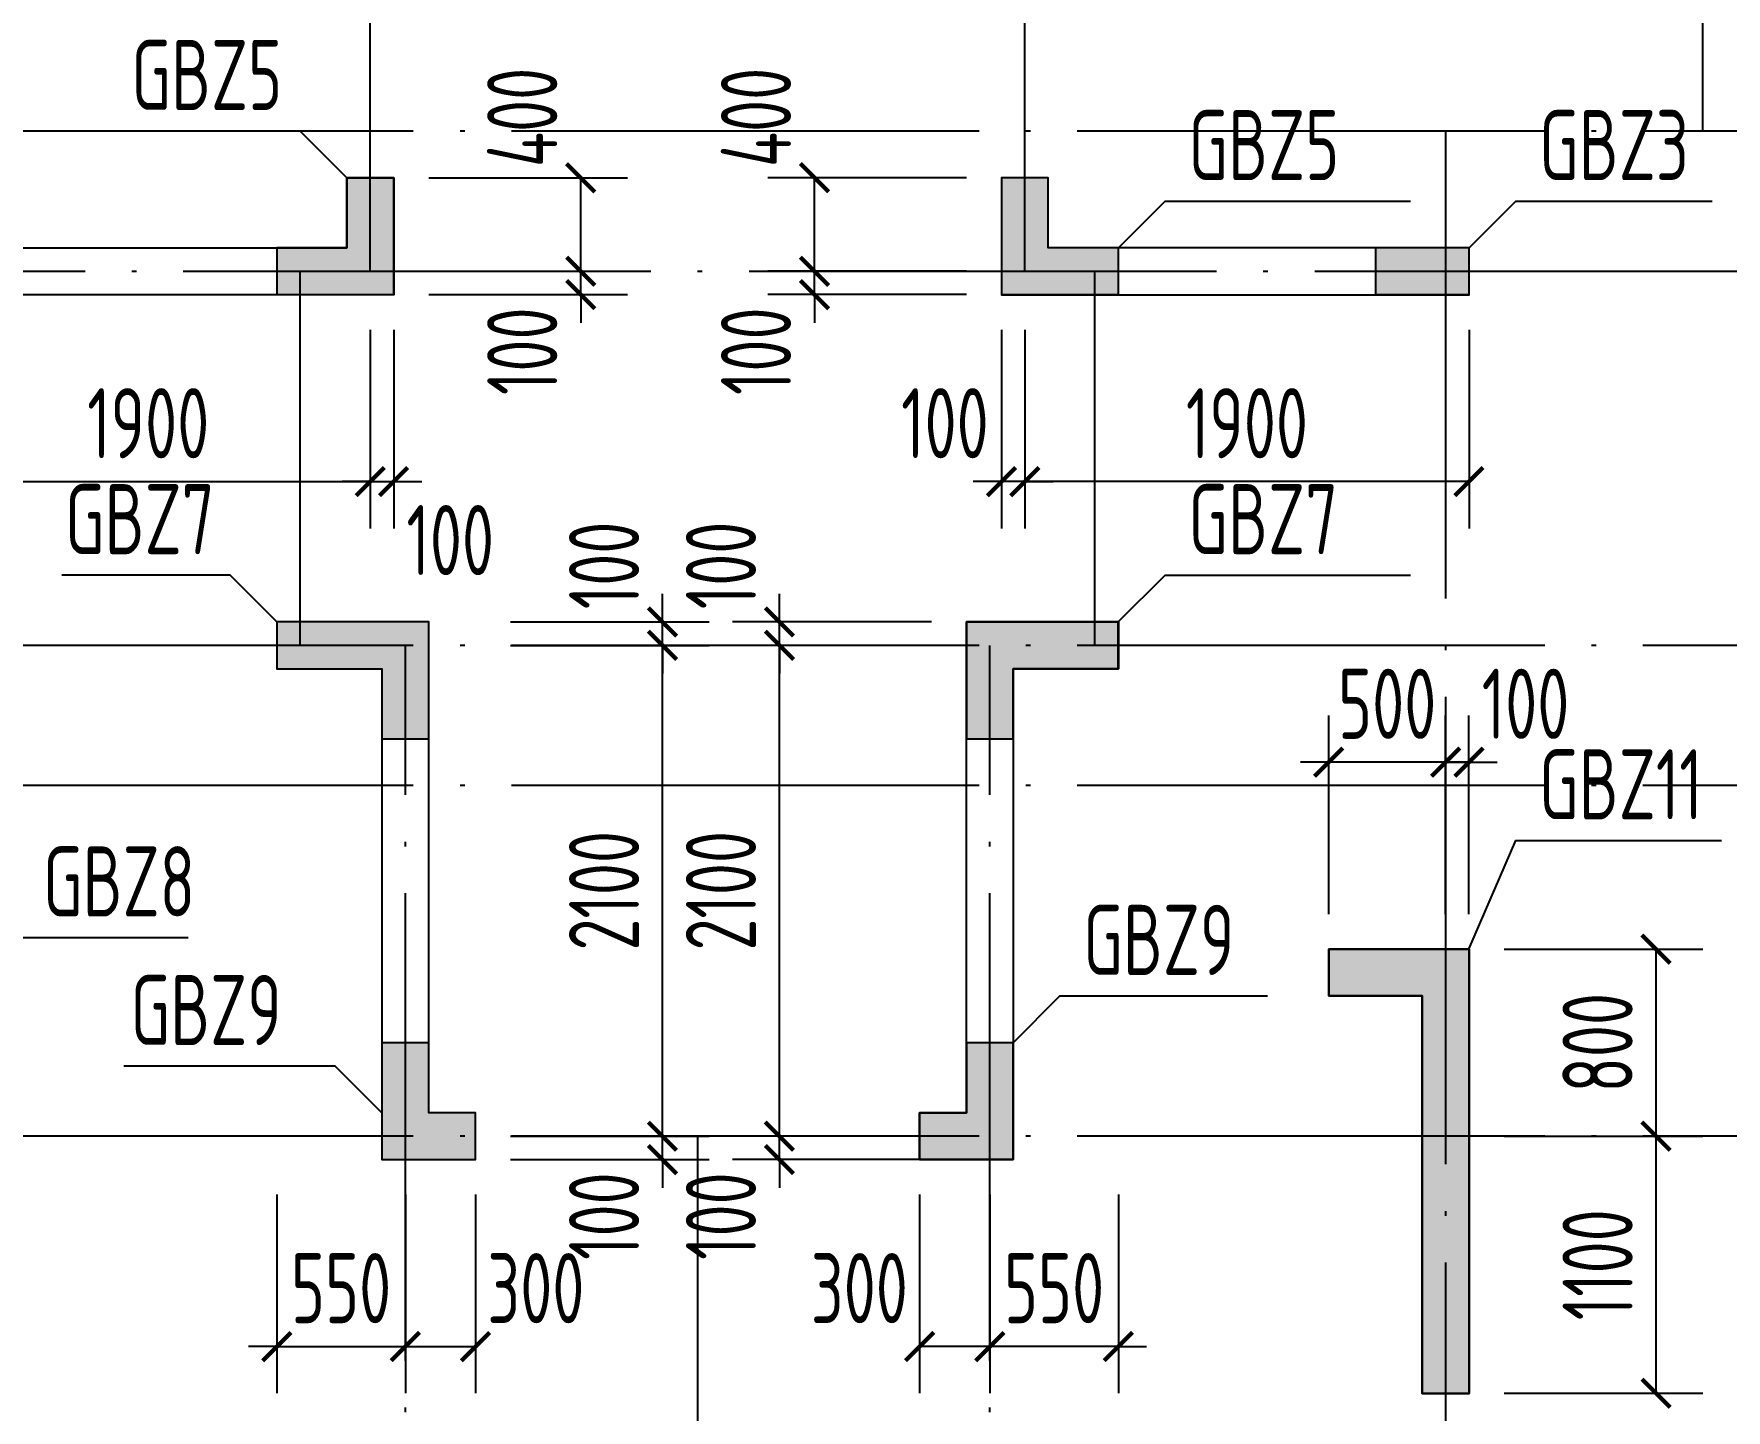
# Model space of a CAD drawing. Extents: x -668857 to 185752, y -270966 to 286822.
# Drawn here: x -283676 to -276437, y 206339 to 212227 of the extents above; entities that cross this region are included whole.
import ezdxf
from ezdxf.enums import TextEntityAlignment as Align

# ---------------------------------------------------------------- set-up
doc = ezdxf.new("R2010")
doc.units = 0
doc.header["$LTSCALE"] = 1000
doc.linetypes.add('DOTE', pattern=[2.42, 2, -0.2, 0.02, -0.2])
doc.layers.get('0').update_dxf_attribs({"linetype": 'CONTINUOUS'})
doc.layers.get('DEFPOINTS').update_dxf_attribs({"linetype": 'CONTINUOUS'})
for name, color, linetype in [('A-DOTE', 10, 'DOTE'), ('COLU_DE_TEXT', 7, 'CONTINUOUS'), ('LABEL', 1, 'CONTINUOUS'), ('S-Q墙实线', 6, 'CONTINUOUS'), ('S-Q墙标注', 3, 'CONTINUOUS'), ('S-X详图填充', 252, 'CONTINUOUS'), ('S-X详图实线', 4, 'CONTINUOUS')]:
    doc.layers.add(name, color=color, linetype=linetype)
doc.styles.add('TSSD_REIN', font='tssdeng.shx', dxfattribs={"width": 0.7, "height": 300, "bigfont": 'tssdchn.shx'})
doc.styles.add('结构文字', font='zstxt.shx', dxfattribs={"width": 0.7, "bigfont": 'zshz.shx'})
doc.dimstyles.new('STRUCK', dxfattribs={"dimtxt": 400, "dimasz": 121, "dimexe": 200, "dimexo": 150, "dimgap": 115, "dimtad": 1, "dimdec": 0, "dimdsep": 46, "dimtxsty": '结构文字', "dimblk": 'ARCHTICK', "dimcen": 400, "dimclrd": 3, "dimclre": 3, "dimclrt": 7, "dimadec": 0, "dimazin": 0, "dimtfac": 1, "dimtdec": 0, "dimtix": 1, "dimtmove": 2, "dimatfit": 3, "dimldrblk": '_DIMX', "dimfxl": 1, "dimtolj": 1, "dimtzin": 0, "dimarcsym": 0})

# ---------------------------------------------------------------- blocks, each defined once
blk = doc.blocks.new('_ArchTick')
at = {"color": 0, "linetype": 'ByBlock', "const_width": 0.15}
blk.add_lwpolyline([(-0.5, -0.5), (0.5, 0.5)], dxfattribs=at)
blk = doc.blocks.new('*D752')
at = {"layer": 'DEFPOINTS', "color": 0, "transparency": 16777216}
for p in [(-280336.7, 211210.9), (-279536.7, 211210.9), (-279536.7, 211110.9)]:
    blk.add_point(p, dxfattribs=at)
at = {"layer": 'S-Q墙标注', "color": 3, "lineweight": -2, "transparency": 16777216}
for p, q in [((-280336.7, 211210.9), (-280336.7, 211331.9)), ((-279686.7, 211210.9), (-280536.7, 211210.9)), ((-280336.7, 211110.9), (-280336.7, 211210.9)), ((-279686.7, 211110.9), (-280536.7, 211110.9)), ((-280336.7, 211110.9), (-280336.7, 210989.9))]:
    blk.add_line(p, q, dxfattribs=at)
at = {"layer": 'S-Q墙标注', "color": 3, "lineweight": -2, "transparency": 16777216, "xscale": 121, "yscale": 121, "zscale": 121}
for p, rotation in [((-280336.7, 211210.9), 270), ((-280336.7, 211110.9), 90)]:
    blk.add_blockref('_ArchTick', p, dxfattribs=dict(at, rotation=rotation))
at = {"layer": 'S-Q墙标注', "color": 7, "transparency": 16777216, "insert": (-280586.7, 210868.9), "char_height": 300, "attachment_point": 5, "rotation": 90, "style": 'TSSD_REIN'}
blk.add_mtext('\\A1;100', dxfattribs=at)
blk = doc.blocks.new('_DIMX')
blk.add_line((-150, 0), (150, 0))
at = {"const_width": 50}
blk.add_lwpolyline([(-70, -70), (70, 70)], dxfattribs=at)
blk = doc.blocks.new('*D753')
at = {"layer": 'DEFPOINTS', "color": 0, "transparency": 16777216}
for p in [(-280336.7, 211610.9), (-279536.7, 211610.9), (-279536.7, 211210.9)]:
    blk.add_point(p, dxfattribs=at)
at = {"layer": 'S-Q墙标注', "color": 3, "lineweight": -2, "transparency": 16777216}
for p, q in [((-279686.7, 211610.9), (-280536.7, 211610.9)), ((-280336.7, 211210.9), (-280336.7, 211610.9)), ((-279686.7, 211210.9), (-280536.7, 211210.9))]:
    blk.add_line(p, q, dxfattribs=at)
at = {"layer": 'S-Q墙标注', "color": 3, "lineweight": -2, "transparency": 16777216, "xscale": 121, "yscale": 121, "zscale": 121}
for p, rotation in [((-280336.7, 211610.9), 90), ((-280336.7, 211210.9), 270)]:
    blk.add_blockref('_ArchTick', p, dxfattribs=dict(at, rotation=rotation))
at = {"layer": 'S-Q墙标注', "color": 7, "transparency": 16777216, "insert": (-280586.7, 211868.9), "char_height": 300, "attachment_point": 5, "rotation": 90, "style": 'TSSD_REIN'}
blk.add_mtext('\\A1;400', dxfattribs=at)
blk = doc.blocks.new('*D754')
at = {"layer": 'DEFPOINTS', "color": 0, "transparency": 16777216}
for p in [(-279436.7, 211110.9), (-277536.7, 211110.9), (-279436.7, 210310.9)]:
    blk.add_point(p, dxfattribs=at)
at = {"layer": 'S-Q墙标注', "color": 3, "lineweight": -2, "transparency": 16777216}
for p, q in [((-279436.7, 210960.9), (-279436.7, 210110.9)), ((-277536.7, 210960.9), (-277536.7, 210110.9)), ((-277536.7, 210310.9), (-279436.7, 210310.9))]:
    blk.add_line(p, q, dxfattribs=at)
at = {"layer": 'S-Q墙标注', "color": 3, "lineweight": -2, "transparency": 16777216, "xscale": 121, "yscale": 121, "zscale": 121, "rotation": 180}
blk.add_blockref('_ArchTick', (-279436.7, 210310.9), dxfattribs=at)
at = {"layer": 'S-Q墙标注', "color": 3, "lineweight": -2, "transparency": 16777216, "xscale": 121, "yscale": 121, "zscale": 121}
blk.add_blockref('_ArchTick', (-277536.7, 210310.9), dxfattribs=at)
at = {"layer": 'S-Q墙标注', "color": 7, "transparency": 16777216, "insert": (-278486.7, 210560.9), "char_height": 300, "attachment_point": 5, "style": 'TSSD_REIN'}
blk.add_mtext('\\A1;1900', dxfattribs=at)
blk = doc.blocks.new('*D755')
at = {"layer": 'DEFPOINTS', "color": 0, "transparency": 16777216}
for p in [(-279536.7, 211110.9), (-279436.7, 211110.9), (-279536.7, 210310.9)]:
    blk.add_point(p, dxfattribs=at)
at = {"layer": 'S-Q墙标注', "color": 3, "lineweight": -2, "transparency": 16777216}
for p, q in [((-279536.7, 210960.9), (-279536.7, 210110.9)), ((-279436.7, 210960.9), (-279436.7, 210110.9)), ((-279536.7, 210310.9), (-279657.7, 210310.9)), ((-279436.7, 210310.9), (-279536.7, 210310.9)), ((-279436.7, 210310.9), (-279315.7, 210310.9))]:
    blk.add_line(p, q, dxfattribs=at)
at = {"layer": 'S-Q墙标注', "color": 3, "lineweight": -2, "transparency": 16777216, "xscale": 121, "yscale": 121, "zscale": 121}
blk.add_blockref('_ArchTick', (-279536.7, 210310.9), dxfattribs=at)
at = {"layer": 'S-Q墙标注', "color": 3, "lineweight": -2, "transparency": 16777216, "xscale": 121, "yscale": 121, "zscale": 121, "rotation": 180}
blk.add_blockref('_ArchTick', (-279436.7, 210310.9), dxfattribs=at)
at = {"layer": 'S-Q墙标注', "color": 7, "transparency": 16777216, "insert": (-279778.6, 210560.9), "char_height": 300, "attachment_point": 5, "style": 'TSSD_REIN'}
blk.add_mtext('\\A1;100', dxfattribs=at)
blk = doc.blocks.new('*D760')
at = {"layer": 'DEFPOINTS', "color": 0, "transparency": 16777216}
for p in [(-279586.7, 207410.6), (-279036.7, 207410.6), (-279586.7, 206610.6)]:
    blk.add_point(p, dxfattribs=at)
at = {"layer": 'S-Q墙标注', "color": 3, "lineweight": -2, "transparency": 16777216}
for p, q in [((-279586.7, 207260.6), (-279586.7, 206410.6)), ((-279036.7, 207260.6), (-279036.7, 206410.6)), ((-279586.7, 206610.6), (-279707.7, 206610.6)), ((-279036.7, 206610.6), (-279586.7, 206610.6)), ((-279036.7, 206610.6), (-278915.7, 206610.6))]:
    blk.add_line(p, q, dxfattribs=at)
at = {"layer": 'S-Q墙标注', "color": 3, "lineweight": -2, "transparency": 16777216, "xscale": 121, "yscale": 121, "zscale": 121}
blk.add_blockref('_ArchTick', (-279586.7, 206610.6), dxfattribs=at)
at = {"layer": 'S-Q墙标注', "color": 3, "lineweight": -2, "transparency": 16777216, "xscale": 121, "yscale": 121, "zscale": 121, "rotation": 180}
blk.add_blockref('_ArchTick', (-279036.7, 206610.6), dxfattribs=at)
at = {"layer": 'S-Q墙标注', "color": 7, "transparency": 16777216, "insert": (-279311.7, 206860.6), "char_height": 300, "attachment_point": 5, "style": 'TSSD_REIN'}
blk.add_mtext('\\A1;550', dxfattribs=at)
blk = doc.blocks.new('*D761')
at = {"layer": 'DEFPOINTS', "color": 0, "transparency": 16777216}
for p in [(-279886.7, 207410.6), (-279586.7, 207410.6), (-279886.7, 206610.6)]:
    blk.add_point(p, dxfattribs=at)
at = {"layer": 'S-Q墙标注', "color": 3, "lineweight": -2, "transparency": 16777216}
for p, q in [((-279886.7, 207260.6), (-279886.7, 206410.6)), ((-279586.7, 207260.6), (-279586.7, 206410.6)), ((-279586.7, 206610.6), (-279886.7, 206610.6))]:
    blk.add_line(p, q, dxfattribs=at)
at = {"layer": 'S-Q墙标注', "color": 3, "lineweight": -2, "transparency": 16777216, "xscale": 121, "yscale": 121, "zscale": 121, "rotation": 180}
blk.add_blockref('_ArchTick', (-279886.7, 206610.6), dxfattribs=at)
at = {"layer": 'S-Q墙标注', "color": 3, "lineweight": -2, "transparency": 16777216, "xscale": 121, "yscale": 121, "zscale": 121}
blk.add_blockref('_ArchTick', (-279586.7, 206610.6), dxfattribs=at)
at = {"layer": 'S-Q墙标注', "color": 7, "transparency": 16777216, "insert": (-280144.8, 206860.6), "char_height": 300, "attachment_point": 5, "style": 'TSSD_REIN'}
blk.add_mtext('\\A1;300', dxfattribs=at)
blk = doc.blocks.new('*D784')
at = {"layer": 'DEFPOINTS', "color": 0, "transparency": 16777216}
for p in [(-282136.7, 211210.9), (-281336.7, 211210.9), (-282136.7, 211110.9)]:
    blk.add_point(p, dxfattribs=at)
at = {"layer": 'S-Q墙标注', "color": 3, "lineweight": -2, "transparency": 16777216}
for p, q in [((-281336.7, 211210.9), (-281336.7, 211331.9)), ((-281986.7, 211210.9), (-281136.7, 211210.9)), ((-281336.7, 211110.9), (-281336.7, 211210.9)), ((-281986.7, 211110.9), (-281136.7, 211110.9)), ((-281336.7, 211110.9), (-281336.7, 210989.9))]:
    blk.add_line(p, q, dxfattribs=at)
at = {"layer": 'S-Q墙标注', "color": 3, "lineweight": -2, "transparency": 16777216, "xscale": 121, "yscale": 121, "zscale": 121}
for p, rotation in [((-281336.7, 211210.9), 270), ((-281336.7, 211110.9), 90)]:
    blk.add_blockref('_ArchTick', p, dxfattribs=dict(at, rotation=rotation))
at = {"layer": 'S-Q墙标注', "color": 7, "transparency": 16777216, "insert": (-281586.7, 210868.9), "char_height": 300, "attachment_point": 5, "rotation": 90, "style": 'TSSD_REIN'}
blk.add_mtext('\\A1;100', dxfattribs=at)
blk = doc.blocks.new('*D785')
at = {"layer": 'DEFPOINTS', "color": 0, "transparency": 16777216}
for p in [(-282136.7, 211610.9), (-281336.7, 211610.9), (-282136.7, 211210.9)]:
    blk.add_point(p, dxfattribs=at)
at = {"layer": 'S-Q墙标注', "color": 3, "lineweight": -2, "transparency": 16777216}
for p, q in [((-281986.7, 211610.9), (-281136.7, 211610.9)), ((-281336.7, 211210.9), (-281336.7, 211610.9)), ((-281986.7, 211210.9), (-281136.7, 211210.9))]:
    blk.add_line(p, q, dxfattribs=at)
at = {"layer": 'S-Q墙标注', "color": 3, "lineweight": -2, "transparency": 16777216, "xscale": 121, "yscale": 121, "zscale": 121}
for p, rotation in [((-281336.7, 211610.9), 90), ((-281336.7, 211210.9), 270)]:
    blk.add_blockref('_ArchTick', p, dxfattribs=dict(at, rotation=rotation))
at = {"layer": 'S-Q墙标注', "color": 7, "transparency": 16777216, "insert": (-281586.7, 211868.9), "char_height": 300, "attachment_point": 5, "rotation": 90, "style": 'TSSD_REIN'}
blk.add_mtext('\\A1;400', dxfattribs=at)
blk = doc.blocks.new('*D786')
at = {"layer": 'DEFPOINTS', "color": 0, "transparency": 16777216}
for p in [(-284136.7, 211110.9), (-282236.7, 211110.9), (-282236.7, 210310.9)]:
    blk.add_point(p, dxfattribs=at)
at = {"layer": 'S-Q墙标注', "color": 3, "lineweight": -2, "transparency": 16777216}
for p, q in [((-284136.7, 210960.9), (-284136.7, 210110.9)), ((-282236.7, 210960.9), (-282236.7, 210110.9)), ((-284136.7, 210310.9), (-282236.7, 210310.9))]:
    blk.add_line(p, q, dxfattribs=at)
at = {"layer": 'S-Q墙标注', "color": 3, "lineweight": -2, "transparency": 16777216, "xscale": 121, "yscale": 121, "zscale": 121, "rotation": 180}
blk.add_blockref('_ArchTick', (-284136.7, 210310.9), dxfattribs=at)
at = {"layer": 'S-Q墙标注', "color": 3, "lineweight": -2, "transparency": 16777216, "xscale": 121, "yscale": 121, "zscale": 121}
blk.add_blockref('_ArchTick', (-282236.7, 210310.9), dxfattribs=at)
at = {"layer": 'S-Q墙标注', "color": 7, "transparency": 16777216, "insert": (-283186.7, 210560.9), "char_height": 300, "attachment_point": 5, "style": 'TSSD_REIN'}
blk.add_mtext('\\A1;1900', dxfattribs=at)
blk = doc.blocks.new('*D787')
at = {"layer": 'DEFPOINTS', "color": 0, "transparency": 16777216}
for p in [(-282236.7, 211110.9), (-282136.7, 211110.9), (-282136.7, 210310.9)]:
    blk.add_point(p, dxfattribs=at)
at = {"layer": 'S-Q墙标注', "color": 3, "lineweight": -2, "transparency": 16777216}
for p, q in [((-282236.7, 210960.9), (-282236.7, 210110.9)), ((-282136.7, 210960.9), (-282136.7, 210110.9)), ((-282236.7, 210310.9), (-282357.7, 210310.9)), ((-282236.7, 210310.9), (-282136.7, 210310.9)), ((-282136.7, 210310.9), (-282015.7, 210310.9))]:
    blk.add_line(p, q, dxfattribs=at)
at = {"layer": 'S-Q墙标注', "color": 3, "lineweight": -2, "transparency": 16777216, "xscale": 121, "yscale": 121, "zscale": 121}
blk.add_blockref('_ArchTick', (-282236.7, 210310.9), dxfattribs=at)
at = {"layer": 'S-Q墙标注', "color": 3, "lineweight": -2, "transparency": 16777216, "xscale": 121, "yscale": 121, "zscale": 121, "rotation": 180}
blk.add_blockref('_ArchTick', (-282136.7, 210310.9), dxfattribs=at)
at = {"layer": 'S-Q墙标注', "color": 7, "transparency": 16777216, "insert": (-281894.8, 210060.9), "char_height": 300, "attachment_point": 5, "style": 'TSSD_REIN'}
blk.add_mtext('\\A1;100', dxfattribs=at)
blk = doc.blocks.new('*D792')
at = {"layer": 'DEFPOINTS', "color": 0, "transparency": 16777216}
for p in [(-282636.7, 207410.6), (-282086.7, 207410.6), (-282086.7, 206610.6)]:
    blk.add_point(p, dxfattribs=at)
at = {"layer": 'S-Q墙标注', "color": 3, "lineweight": -2, "transparency": 16777216}
for p, q in [((-282636.7, 207260.6), (-282636.7, 206410.6)), ((-282086.7, 207260.6), (-282086.7, 206410.6)), ((-282636.7, 206610.6), (-282757.7, 206610.6)), ((-282636.7, 206610.6), (-282086.7, 206610.6)), ((-282086.7, 206610.6), (-281965.7, 206610.6))]:
    blk.add_line(p, q, dxfattribs=at)
at = {"layer": 'S-Q墙标注', "color": 3, "lineweight": -2, "transparency": 16777216, "xscale": 121, "yscale": 121, "zscale": 121}
blk.add_blockref('_ArchTick', (-282636.7, 206610.6), dxfattribs=at)
at = {"layer": 'S-Q墙标注', "color": 3, "lineweight": -2, "transparency": 16777216, "xscale": 121, "yscale": 121, "zscale": 121, "rotation": 180}
blk.add_blockref('_ArchTick', (-282086.7, 206610.6), dxfattribs=at)
at = {"layer": 'S-Q墙标注', "color": 7, "transparency": 16777216, "insert": (-282361.7, 206860.6), "char_height": 300, "attachment_point": 5, "style": 'TSSD_REIN'}
blk.add_mtext('\\A1;550', dxfattribs=at)
blk = doc.blocks.new('*D793')
at = {"layer": 'DEFPOINTS', "color": 0, "transparency": 16777216}
for p in [(-282086.7, 207410.6), (-281786.7, 207410.6), (-281786.7, 206610.6)]:
    blk.add_point(p, dxfattribs=at)
at = {"layer": 'S-Q墙标注', "color": 3, "lineweight": -2, "transparency": 16777216}
for p, q in [((-282086.7, 207260.6), (-282086.7, 206410.6)), ((-281786.7, 207260.6), (-281786.7, 206410.6)), ((-282086.7, 206610.6), (-281786.7, 206610.6))]:
    blk.add_line(p, q, dxfattribs=at)
at = {"layer": 'S-Q墙标注', "color": 3, "lineweight": -2, "transparency": 16777216, "xscale": 121, "yscale": 121, "zscale": 121, "rotation": 180}
blk.add_blockref('_ArchTick', (-282086.7, 206610.6), dxfattribs=at)
at = {"layer": 'S-Q墙标注', "color": 3, "lineweight": -2, "transparency": 16777216, "xscale": 121, "yscale": 121, "zscale": 121}
blk.add_blockref('_ArchTick', (-281786.7, 206610.6), dxfattribs=at)
at = {"layer": 'S-Q墙标注', "color": 7, "transparency": 16777216, "insert": (-281528.6, 206860.6), "char_height": 300, "attachment_point": 5, "style": 'TSSD_REIN'}
blk.add_mtext('\\A1;300', dxfattribs=at)
blk = doc.blocks.new('*D803')
at = {"layer": 'DEFPOINTS', "color": 0, "transparency": 16777216}
for p in [(-277536.7, 207510.6), (-276736.7, 207510.6), (-277536.8, 206410.6)]:
    blk.add_point(p, dxfattribs=at)
at = {"layer": 'S-Q墙标注', "color": 3, "lineweight": -2, "transparency": 16777216}
for p, q in [((-277386.7, 207510.6), (-276536.7, 207510.6)), ((-276736.7, 206410.6), (-276736.7, 207510.6)), ((-277386.8, 206410.6), (-276536.7, 206410.6))]:
    blk.add_line(p, q, dxfattribs=at)
at = {"layer": 'S-Q墙标注', "color": 3, "lineweight": -2, "transparency": 16777216, "xscale": 121, "yscale": 121, "zscale": 121}
for p, rotation in [((-276736.7, 207510.6), 90), ((-276736.7, 206410.6), 270)]:
    blk.add_blockref('_ArchTick', p, dxfattribs=dict(at, rotation=rotation))
at = {"layer": 'S-Q墙标注', "color": 7, "transparency": 16777216, "insert": (-276986.7, 206960.6), "char_height": 300, "attachment_point": 5, "rotation": 90, "style": 'TSSD_REIN'}
blk.add_mtext('\\A1;1100', dxfattribs=at)
blk = doc.blocks.new('*D804')
at = {"layer": 'DEFPOINTS', "color": 0, "transparency": 16777216}
for p in [(-277536.7, 208310.6), (-276736.7, 208310.6), (-277536.7, 207510.6)]:
    blk.add_point(p, dxfattribs=at)
at = {"layer": 'S-Q墙标注', "color": 3, "lineweight": -2, "transparency": 16777216}
for p, q in [((-277386.7, 208310.6), (-276536.7, 208310.6)), ((-276736.7, 207510.6), (-276736.7, 208310.6)), ((-277386.7, 207510.6), (-276536.7, 207510.6))]:
    blk.add_line(p, q, dxfattribs=at)
at = {"layer": 'S-Q墙标注', "color": 3, "lineweight": -2, "transparency": 16777216, "xscale": 121, "yscale": 121, "zscale": 121}
for p, rotation in [((-276736.7, 208310.6), 90), ((-276736.7, 207510.6), 270)]:
    blk.add_blockref('_ArchTick', p, dxfattribs=dict(at, rotation=rotation))
at = {"layer": 'S-Q墙标注', "color": 7, "transparency": 16777216, "insert": (-276986.7, 207910.6), "char_height": 300, "attachment_point": 5, "rotation": 90, "style": 'TSSD_REIN'}
blk.add_mtext('\\A1;800', dxfattribs=at)
blk = doc.blocks.new('*D805')
at = {"layer": 'DEFPOINTS', "color": 0, "transparency": 16777216}
for p in [(-277636.8, 209110.6), (-277636.8, 208310.6), (-277536.8, 208310.6)]:
    blk.add_point(p, dxfattribs=at)
at = {"layer": 'S-Q墙标注', "color": 3, "lineweight": -2, "transparency": 16777216}
for p, q in [((-277636.8, 208460.6), (-277636.8, 209310.6)), ((-277536.8, 208460.6), (-277536.8, 209310.6)), ((-277636.8, 209110.6), (-277757.8, 209110.6)), ((-277536.8, 209110.6), (-277636.8, 209110.6)), ((-277536.8, 209110.6), (-277415.8, 209110.6))]:
    blk.add_line(p, q, dxfattribs=at)
at = {"layer": 'S-Q墙标注', "color": 3, "lineweight": -2, "transparency": 16777216, "xscale": 121, "yscale": 121, "zscale": 121}
blk.add_blockref('_ArchTick', (-277636.8, 209110.6), dxfattribs=at)
at = {"layer": 'S-Q墙标注', "color": 3, "lineweight": -2, "transparency": 16777216, "xscale": 121, "yscale": 121, "zscale": 121, "rotation": 180}
blk.add_blockref('_ArchTick', (-277536.8, 209110.6), dxfattribs=at)
at = {"layer": 'S-Q墙标注', "color": 7, "transparency": 16777216, "insert": (-277294.9, 209360.6), "char_height": 300, "attachment_point": 5, "style": 'TSSD_REIN'}
blk.add_mtext('\\A1;100', dxfattribs=at)
blk = doc.blocks.new('*D806')
at = {"layer": 'DEFPOINTS', "color": 0, "transparency": 16777216}
for p in [(-278136.7, 209110.6), (-278136.7, 208310.6), (-277636.8, 208310.6)]:
    blk.add_point(p, dxfattribs=at)
at = {"layer": 'S-Q墙标注', "color": 3, "lineweight": -2, "transparency": 16777216}
for p, q in [((-278136.7, 208460.6), (-278136.7, 209310.6)), ((-277636.8, 208460.6), (-277636.8, 209310.6)), ((-278136.7, 209110.6), (-278257.7, 209110.6)), ((-277636.8, 209110.6), (-278136.7, 209110.6)), ((-277636.8, 209110.6), (-277515.8, 209110.6))]:
    blk.add_line(p, q, dxfattribs=at)
at = {"layer": 'S-Q墙标注', "color": 3, "lineweight": -2, "transparency": 16777216, "xscale": 121, "yscale": 121, "zscale": 121}
blk.add_blockref('_ArchTick', (-278136.7, 209110.6), dxfattribs=at)
at = {"layer": 'S-Q墙标注', "color": 3, "lineweight": -2, "transparency": 16777216, "xscale": 121, "yscale": 121, "zscale": 121, "rotation": 180}
blk.add_blockref('_ArchTick', (-277636.8, 209110.6), dxfattribs=at)
at = {"layer": 'S-Q墙标注', "color": 7, "transparency": 16777216, "insert": (-277886.8, 209360.6), "char_height": 300, "attachment_point": 5, "style": 'TSSD_REIN'}
blk.add_mtext('\\A1;500', dxfattribs=at)
blk = doc.blocks.new('*D817')
at = {"layer": 'DEFPOINTS', "color": 0, "transparency": 16777216}
for p in [(-281786.7, 207510.6), (-280986.7, 207510.6), (-281786.7, 207410.6)]:
    blk.add_point(p, dxfattribs=at)
at = {"layer": 'S-Q墙标注', "color": 3, "lineweight": -2, "transparency": 16777216}
for p, q in [((-280986.7, 207510.6), (-280986.7, 207631.6)), ((-281636.7, 207510.6), (-280786.7, 207510.6)), ((-280986.7, 207410.6), (-280986.7, 207510.6)), ((-281636.7, 207410.6), (-280786.7, 207410.6)), ((-280986.7, 207410.6), (-280986.7, 207289.6))]:
    blk.add_line(p, q, dxfattribs=at)
at = {"layer": 'S-Q墙标注', "color": 3, "lineweight": -2, "transparency": 16777216, "xscale": 121, "yscale": 121, "zscale": 121}
for p, rotation in [((-280986.7, 207510.6), 270), ((-280986.7, 207410.6), 90)]:
    blk.add_blockref('_ArchTick', p, dxfattribs=dict(at, rotation=rotation))
at = {"layer": 'S-Q墙标注', "color": 7, "transparency": 16777216, "insert": (-281236.7, 207168.7), "char_height": 300, "attachment_point": 5, "rotation": 90, "style": 'TSSD_REIN'}
blk.add_mtext('\\A1;100', dxfattribs=at)
blk = doc.blocks.new('*D818')
at = {"layer": 'DEFPOINTS', "color": 0, "transparency": 16777216}
for p in [(-281786.7, 209610.6), (-280986.7, 209610.6), (-281786.7, 207510.6)]:
    blk.add_point(p, dxfattribs=at)
at = {"layer": 'S-Q墙标注', "color": 3, "lineweight": -2, "transparency": 16777216}
for p, q in [((-281636.7, 209610.6), (-280786.7, 209610.6)), ((-280986.7, 207510.6), (-280986.7, 209610.6)), ((-281636.7, 207510.6), (-280786.7, 207510.6))]:
    blk.add_line(p, q, dxfattribs=at)
at = {"layer": 'S-Q墙标注', "color": 3, "lineweight": -2, "transparency": 16777216, "xscale": 121, "yscale": 121, "zscale": 121}
for p, rotation in [((-280986.7, 209610.6), 90), ((-280986.7, 207510.6), 270)]:
    blk.add_blockref('_ArchTick', p, dxfattribs=dict(at, rotation=rotation))
at = {"layer": 'S-Q墙标注', "color": 7, "transparency": 16777216, "insert": (-281236.7, 208560.6), "char_height": 300, "attachment_point": 5, "rotation": 90, "style": 'TSSD_REIN'}
blk.add_mtext('\\A1;2100', dxfattribs=at)
blk = doc.blocks.new('*D819')
at = {"layer": 'DEFPOINTS', "color": 0, "transparency": 16777216}
for p in [(-281786.7, 209710.6), (-280986.7, 209710.6), (-281786.7, 209610.6)]:
    blk.add_point(p, dxfattribs=at)
at = {"layer": 'S-Q墙标注', "color": 3, "lineweight": -2, "transparency": 16777216}
for p, q in [((-280986.7, 209710.6), (-280986.7, 209831.6)), ((-281636.7, 209710.6), (-280786.7, 209710.6)), ((-280986.7, 209610.6), (-280986.7, 209710.6)), ((-281636.7, 209610.6), (-280786.7, 209610.6)), ((-280986.7, 209610.6), (-280986.7, 209489.6))]:
    blk.add_line(p, q, dxfattribs=at)
at = {"layer": 'S-Q墙标注', "color": 3, "lineweight": -2, "transparency": 16777216, "xscale": 121, "yscale": 121, "zscale": 121}
for p, rotation in [((-280986.7, 209710.6), 270), ((-280986.7, 209610.6), 90)]:
    blk.add_blockref('_ArchTick', p, dxfattribs=dict(at, rotation=rotation))
at = {"layer": 'S-Q墙标注', "color": 7, "transparency": 16777216, "insert": (-281236.7, 209952.5), "char_height": 300, "attachment_point": 5, "rotation": 90, "style": 'TSSD_REIN'}
blk.add_mtext('\\A1;100', dxfattribs=at)
blk = doc.blocks.new('*D820')
at = {"layer": 'DEFPOINTS', "color": 0, "transparency": 16777216}
for p in [(-280486.7, 207510.6), (-279686.7, 207510.6), (-279686.7, 207410.6)]:
    blk.add_point(p, dxfattribs=at)
at = {"layer": 'S-Q墙标注', "color": 3, "lineweight": -2, "transparency": 16777216}
for p, q in [((-280486.7, 207510.6), (-280486.7, 207631.6)), ((-279836.7, 207510.6), (-280686.7, 207510.6)), ((-280486.7, 207410.6), (-280486.7, 207510.6)), ((-279836.7, 207410.6), (-280686.7, 207410.6)), ((-280486.7, 207410.6), (-280486.7, 207289.6))]:
    blk.add_line(p, q, dxfattribs=at)
at = {"layer": 'S-Q墙标注', "color": 3, "lineweight": -2, "transparency": 16777216, "xscale": 121, "yscale": 121, "zscale": 121}
for p, rotation in [((-280486.7, 207510.6), 270), ((-280486.7, 207410.6), 90)]:
    blk.add_blockref('_ArchTick', p, dxfattribs=dict(at, rotation=rotation))
at = {"layer": 'S-Q墙标注', "color": 7, "transparency": 16777216, "insert": (-280736.7, 207168.7), "char_height": 300, "attachment_point": 5, "rotation": 90, "style": 'TSSD_REIN'}
blk.add_mtext('\\A1;100', dxfattribs=at)
blk = doc.blocks.new('*D821')
at = {"layer": 'DEFPOINTS', "color": 0, "transparency": 16777216}
for p in [(-280486.7, 209610.6), (-279686.7, 209610.6), (-279686.7, 207510.6)]:
    blk.add_point(p, dxfattribs=at)
at = {"layer": 'S-Q墙标注', "color": 3, "lineweight": -2, "transparency": 16777216}
for p, q in [((-279836.7, 209610.6), (-280686.7, 209610.6)), ((-280486.7, 207510.6), (-280486.7, 209610.6)), ((-279836.7, 207510.6), (-280686.7, 207510.6))]:
    blk.add_line(p, q, dxfattribs=at)
at = {"layer": 'S-Q墙标注', "color": 3, "lineweight": -2, "transparency": 16777216, "xscale": 121, "yscale": 121, "zscale": 121}
for p, rotation in [((-280486.7, 209610.6), 90), ((-280486.7, 207510.6), 270)]:
    blk.add_blockref('_ArchTick', p, dxfattribs=dict(at, rotation=rotation))
at = {"layer": 'S-Q墙标注', "color": 7, "transparency": 16777216, "insert": (-280736.7, 208560.6), "char_height": 300, "attachment_point": 5, "rotation": 90, "style": 'TSSD_REIN'}
blk.add_mtext('\\A1;2100', dxfattribs=at)
blk = doc.blocks.new('*D822')
at = {"layer": 'DEFPOINTS', "color": 0, "transparency": 16777216}
for p in [(-280486.7, 209710.6), (-279686.7, 209710.6), (-279686.7, 209610.6)]:
    blk.add_point(p, dxfattribs=at)
at = {"layer": 'S-Q墙标注', "color": 3, "lineweight": -2, "transparency": 16777216}
for p, q in [((-280486.7, 209710.6), (-280486.7, 209831.6)), ((-279836.7, 209710.6), (-280686.7, 209710.6)), ((-280486.7, 209610.6), (-280486.7, 209710.6)), ((-279836.7, 209610.6), (-280686.7, 209610.6)), ((-280486.7, 209610.6), (-280486.7, 209489.6))]:
    blk.add_line(p, q, dxfattribs=at)
at = {"layer": 'S-Q墙标注', "color": 3, "lineweight": -2, "transparency": 16777216, "xscale": 121, "yscale": 121, "zscale": 121}
for p, rotation in [((-280486.7, 209710.6), 270), ((-280486.7, 209610.6), 90)]:
    blk.add_blockref('_ArchTick', p, dxfattribs=dict(at, rotation=rotation))
at = {"layer": 'S-Q墙标注', "color": 7, "transparency": 16777216, "insert": (-280736.7, 209952.5), "char_height": 300, "attachment_point": 5, "rotation": 90, "style": 'TSSD_REIN'}
blk.add_mtext('\\A1;100', dxfattribs=at)
blk = doc.blocks.new('20210825.02044469')
at = {"layer": 'A-DOTE'}
for p, q in [((40700, 14900.3), (40700, 23738.1)), ((43500, 14900.3), (43500, 23738.1)), ((46400, 15500), (46400, 23738.1)), ((57823.9, 15500), (3600, 15500)), ((45299.8, 15500), (45300, 5400)), ((3600, 14900.3), (57823.9, 14900.3)), ((40400, 13300), (40400, 14900)), ((43800, 13300), (43800, 14900)), ((57823.9, 13300), (3600, 13300)), ((40850, 5400), (40850, 13300)), ((43350, 5400), (43350, 13300)), ((57823.9, 12700), (3600, 12700)), ((57823.9, 11200), (3600, 11200)), ((42100, 11200), (42100, 5400))]:
    blk.add_line(p, q, dxfattribs=at)

msp = doc.modelspace()

# ---------------------------------------------------------------- hatches: boundary and pattern name
at = {"layer": 'S-X详图填充'}
h = msp.add_hatch(color=256, dxfattribs=at)
h.dxf.hatch_style = 1
h.paths.add_polyline_path([(-282636.68, 211310.85), (-282636.68, 211110.85), (-282136.68, 211110.85), (-282136.68, 211610.85), (-282336.68, 211610.85), (-282336.68, 211310.85)])
h = msp.add_hatch(color=256, dxfattribs=at)
h.dxf.hatch_style = 1
h.paths.add_polyline_path([(-279036.68, 211110.85), (-279036.68, 211310.85), (-279336.68, 211310.85), (-279336.68, 211610.85), (-279536.68, 211610.85), (-279536.68, 211110.85)])
h = msp.add_hatch(color=256, dxfattribs=at)
h.dxf.hatch_style = 1
h.paths.add_polyline_path([(-277936.68, 211310.85), (-277936.68, 211110.85), (-277536.68, 211110.85), (-277536.68, 211310.85)])
h = msp.add_hatch(color=256, dxfattribs=at)
h.dxf.hatch_style = 1
h.paths.add_polyline_path([(-282186.68, 209210.58), (-281986.68, 209210.58), (-281986.68, 209710.58), (-282636.75, 209710.58), (-282636.75, 209510.58), (-282186.68, 209510.58)])
h = msp.add_hatch(color=256, dxfattribs=at)
h.dxf.hatch_style = 1
h.paths.add_polyline_path([(-279686.68, 209210.58), (-279486.68, 209210.58), (-279486.68, 209510.58), (-279036.8, 209510.58), (-279036.8, 209710.58), (-279686.68, 209710.58)])
h = msp.add_hatch(color=256, dxfattribs=at)
h.dxf.hatch_style = 1
h.paths.add_polyline_path([(-278136.59, 208310.57), (-277536.68, 208310.57), (-277536.68, 206410.57), (-277736.68, 206410.57), (-277736.68, 208110.57), (-278136.68, 208110.57)])
h = msp.add_hatch(color=256, dxfattribs=at)
h.dxf.hatch_style = 1
h.paths.add_polyline_path([(-281986.68, 207910.58), (-282186.68, 207910.58), (-282186.68, 207410.58), (-281786.68, 207410.58), (-281786.68, 207610.58), (-281986.68, 207610.58)])
h = msp.add_hatch(color=256, dxfattribs=at)
h.dxf.hatch_style = 1
h.paths.add_polyline_path([(-279486.68, 207910.58), (-279686.68, 207910.58), (-279686.68, 207610.58), (-279886.68, 207610.58), (-279886.68, 207410.58), (-279486.68, 207410.58)])

# ---------------------------------------------------------------- linework, layer by layer
at = {"layer": 'LABEL'}
for points in [[(-282336.68, 211610.85), (-282536.68, 211810.85), (-283450.8, 211810.85)], [(-279036.68, 211310.85), (-278836.68, 211510.85), (-277786.68, 211510.85)], [(-277536.68, 211310.85), (-277336.68, 211510.85), (-276496.68, 211510.85)], [(-282636.75, 209710.58), (-282836.75, 209910.58), (-283555.86, 209910.58)], [(-279036.8, 209710.58), (-278836.8, 209910.58), (-277786.8, 209910.58)], [(-277536.79, 208310.59), (-277336.79, 208776.03), (-276456.43, 208776.03)], [(-283936.67, 208160.59), (-283736.67, 208360.59), (-283015.85, 208360.59)], [(-279486.68, 207910.58), (-279286.68, 208110.58), (-278398.44, 208110.58)], [(-282186.68, 207610.58), (-282386.68, 207810.58), (-283290.8, 207810.58)]]:
    msp.add_lwpolyline(points, dxfattribs=at)
at = {"layer": 'S-Q墙实线', "color": 6}
for points in [[(-282136.68, 211610.58), (-282136.68, 211110.58), (-284136.68, 211110.58), (-284136.68, 211310.58), (-282336.68, 211310.58), (-282336.68, 211610.58)], [(-279536.68, 211610.58), (-279536.68, 211110.58), (-277536.68, 211110.58), (-277536.68, 211310.58), (-279336.68, 211310.58), (-279336.68, 211610.58)], [(-282636.68, 209710.58), (-282636.68, 209510.58), (-282186.68, 209510.58), (-282186.68, 207410.58), (-281786.68, 207410.58), (-281786.68, 207610.58), (-281986.68, 207610.58), (-281986.68, 209710.58)], [(-279036.68, 209710.58), (-279036.68, 209510.58), (-279486.68, 209510.58), (-279486.68, 207410.58), (-279886.68, 207410.58), (-279886.68, 207610.58), (-279686.68, 207610.58), (-279686.68, 209710.58)]]:
    msp.add_lwpolyline(points, close=True, dxfattribs=at)
msp.add_lwpolyline([(-277736.68, 208310.57), (-278136.68, 208310.57), (-278136.68, 208110.57), (-277736.68, 208110.57), (-277736.68, 206410.57), (-277536.68, 206410.57), (-277536.68, 208310.57), (-277736.68, 208310.57)], dxfattribs=at)
at = {"layer": 'S-X详图实线'}
for points in [[(-282636.68, 211310.85), (-282636.68, 211110.85), (-282136.68, 211110.85), (-282136.68, 211610.85), (-282336.68, 211610.85), (-282336.68, 211310.85), (-282636.68, 211310.85)], [(-279036.68, 211110.85), (-279036.68, 211310.85), (-279336.68, 211310.85), (-279336.68, 211610.85), (-279536.68, 211610.85), (-279536.68, 211110.85), (-279036.68, 211110.85)], [(-277936.68, 211310.85), (-277936.68, 211110.85), (-277536.68, 211110.85), (-277536.68, 211310.85), (-277936.68, 211310.85)], [(-282186.68, 209210.58), (-281986.68, 209210.58), (-281986.68, 209710.58), (-282636.75, 209710.58), (-282636.75, 209510.58), (-282186.68, 209510.58), (-282186.68, 209210.58)], [(-279686.68, 209210.58), (-279486.68, 209210.58), (-279486.68, 209510.58), (-279036.8, 209510.58), (-279036.8, 209710.58), (-279686.68, 209710.58), (-279686.68, 209210.58)], [(-281986.68, 207910.58), (-282186.68, 207910.58), (-282186.68, 207410.58), (-281786.68, 207410.58), (-281786.68, 207610.58), (-281986.68, 207610.58), (-281986.68, 207910.58)], [(-279486.68, 207910.58), (-279686.68, 207910.58), (-279686.68, 207610.58), (-279886.68, 207610.58), (-279886.68, 207410.58), (-279486.68, 207410.58), (-279486.68, 207910.58)]]:
    msp.add_lwpolyline(points, close=True, dxfattribs=at)
msp.add_lwpolyline([(-278136.59, 208310.57), (-277536.68, 208310.57), (-277536.68, 206410.57), (-277736.68, 206410.57), (-277736.68, 208110.57), (-278136.68, 208110.57), (-278136.59, 208310.57)], dxfattribs=at)

# ---------------------------------------------------------------- block references
at = {"layer": 'A-DOTE'}
msp.add_blockref('20210825.02044469', (-322936.68, 196310.57), dxfattribs=at)

# ---------------------------------------------------------------- texts
at = {"layer": 'COLU_DE_TEXT', "style": 'TSSD_REIN', "width": 0.7}
for s, p in [('GBZ5', (-283258.6, 211810.85)), ('GBZ5', (-278736.68, 211510.85)), ('GBZ3', (-277236.68, 211510.85)), ('GBZ7', (-283542.51, 209910.58)), ('GBZ7', (-278736.8, 209910.58)), ('GBZ11', (-277236.79, 208776.03)), ('GBZ8', (-283636.67, 208360.59)), ('GBZ9', (-279186.68, 208110.58)), ('GBZ9', (-283262.06, 207810.58))]:
    msp.add_text(s, height=300, dxfattribs=at).set_placement(p, align=Align.BOTTOM_LEFT)

# ---------------------------------------------------------------- dimensions: what is measured, and where the dimension line sits
at = {"layer": 'S-Q墙标注'}
for base, p1, p2, angle, picture, middle in [((-281336.68, 211610.85), (-282136.68, 211210.85), (-282136.68, 211610.85), 90, '*D785', (-281586.68, 211868.93)), ((-280336.68, 211610.85), (-279536.68, 211210.85), (-279536.68, 211610.85), 90, '*D753', (-280586.68, 211868.93)), ((-281336.68, 211210.85), (-282136.68, 211110.85), (-282136.68, 211210.85), 90, '*D784', (-281586.68, 210868.93)), ((-280336.68, 211210.85), (-279536.68, 211110.85), (-279536.68, 211210.85), 90, '*D752', (-280586.68, 210868.93)), ((-279536.68, 210310.85), (-279436.68, 211110.85), (-279536.68, 211110.85), 180, '*D755', (-279778.6, 210560.85)), ((-280986.68, 209710.58), (-281786.68, 209610.58), (-281786.68, 209710.58), 90, '*D819', (-281236.68, 209952.51)), ((-280486.68, 209710.58), (-279686.68, 209610.58), (-279686.68, 209710.58), 90, '*D822', (-280736.68, 209952.51)), ((-277636.79, 209110.59), (-277536.79, 208310.59), (-277636.79, 208310.59), 180, '*D805', (-277294.87, 209360.59)), ((-280986.68, 207510.58), (-281786.68, 207410.58), (-281786.68, 207510.58), 90, '*D817', (-281236.68, 207168.66)), ((-280486.68, 207510.58), (-279686.68, 207410.58), (-279686.68, 207510.58), 90, '*D820', (-280736.68, 207168.66)), ((-279886.68, 206610.58), (-279586.68, 207410.58), (-279886.68, 207410.58), 180, '*D761', (-280144.76, 206860.58))]:
    dim = msp.add_linear_dim(base=base, p1=p1, p2=p2, angle=angle, dimstyle='STRUCK', override={"dimtxt": 300, "dimgap": 100, "dimtxsty": 'TSSD_REIN'}, dxfattribs=at)
    dim.commit()
    dim.dimension.update_dxf_attribs({"geometry": picture, "text_midpoint": middle, "dimtype": 160})
for base, p1, p2, picture, middle in [((-282236.68, 210310.85), (-284136.68, 211110.85), (-282236.68, 211110.85), '*D786', (-283186.68, 210560.85)), ((-282086.68, 206610.58), (-282636.75, 207410.58), (-282086.68, 207410.58), '*D792', (-282361.71, 206860.58))]:
    dim = msp.add_linear_dim(base=base, p1=p1, p2=p2, dimstyle='STRUCK', override={"dimtxt": 300, "dimgap": 100, "dimtxsty": 'TSSD_REIN'}, dxfattribs=at)
    dim.commit()
    dim.dimension.update_dxf_attribs({"geometry": picture, "text_midpoint": middle})
for base, p1, p2, picture, middle in [((-282136.68, 210310.85), (-282236.68, 211110.85), (-282136.68, 211110.85), '*D787', (-281894.76, 210060.85)), ((-281786.68, 206610.58), (-282086.68, 207410.58), (-281786.68, 207410.58), '*D793', (-281528.6, 206860.58))]:
    dim = msp.add_linear_dim(base=base, p1=p1, p2=p2, dimstyle='STRUCK', override={"dimtxt": 300, "dimgap": 100, "dimtxsty": 'TSSD_REIN'}, dxfattribs=at)
    dim.commit()
    dim.dimension.update_dxf_attribs({"geometry": picture, "text_midpoint": middle, "dimtype": 160})
for base, p1, p2, angle, picture, middle in [((-279436.68, 210310.85), (-277536.68, 211110.85), (-279436.68, 211110.85), 180, '*D754', (-278486.68, 210560.85)), ((-280986.68, 209610.58), (-281786.68, 207510.58), (-281786.68, 209610.58), 90, '*D818', (-281236.68, 208560.58)), ((-280486.68, 209610.58), (-279686.68, 207510.58), (-279686.68, 209610.58), 90, '*D821', (-280736.68, 208560.58)), ((-278136.71, 209110.59), (-277636.79, 208310.59), (-278136.71, 208310.59), 180, '*D806', (-277886.75, 209360.59)), ((-276736.68, 208310.59), (-277536.68, 207510.58), (-277536.68, 208310.59), 90, '*D804', (-276986.68, 207910.59)), ((-276736.68, 207510.58), (-277536.79, 206410.58), (-277536.68, 207510.58), 90, '*D803', (-276986.68, 206960.58)), ((-279586.68, 206610.58), (-279036.69, 207410.58), (-279586.68, 207410.58), 180, '*D760', (-279311.68, 206860.58))]:
    dim = msp.add_linear_dim(base=base, p1=p1, p2=p2, angle=angle, dimstyle='STRUCK', override={"dimtxt": 300, "dimgap": 100, "dimtxsty": 'TSSD_REIN'}, dxfattribs=at)
    dim.commit()
    dim.dimension.update_dxf_attribs({"geometry": picture, "text_midpoint": middle})

doc.saveas('drawing.dxf')
